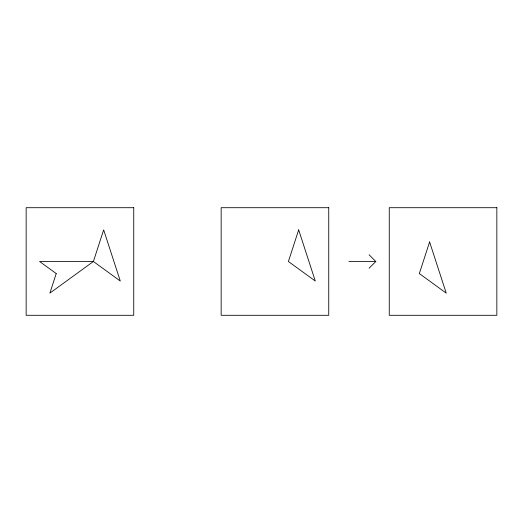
<?xml version="1.0" encoding="UTF-8"?>
<svg xmlns="http://www.w3.org/2000/svg" width="523" height="523" viewBox="0 0 523 523"><rect width="100%" height="100%" fill="white"/><g stroke="black" fill="none" stroke-linecap="round" stroke-linejoin="round"><path stroke-width="0.78" d="M369.088 268.227L375.815 261.5L369.088 254.773M348.913 261.5L375.815 261.5M56.223 273.575L49.875 293.122L93.395 261.5L103.665 229.878L120.29 281.041L93.395 261.5L39.598 261.5L56.223 273.575M298.672 229.878L288.395 261.5L315.297 281.041L298.672 229.878M429.605 241.959L419.335 273.575L446.23 293.122L429.605 241.959M133.738 207.703L26.15 207.703L26.15 315.297L133.738 315.297L133.738 207.703M328.745 207.703L221.157 207.703L221.157 315.297L328.745 315.297L328.745 207.703M496.85 207.703L389.262 207.703L389.262 315.297L496.85 315.297L496.85 207.703"/></g></svg>
